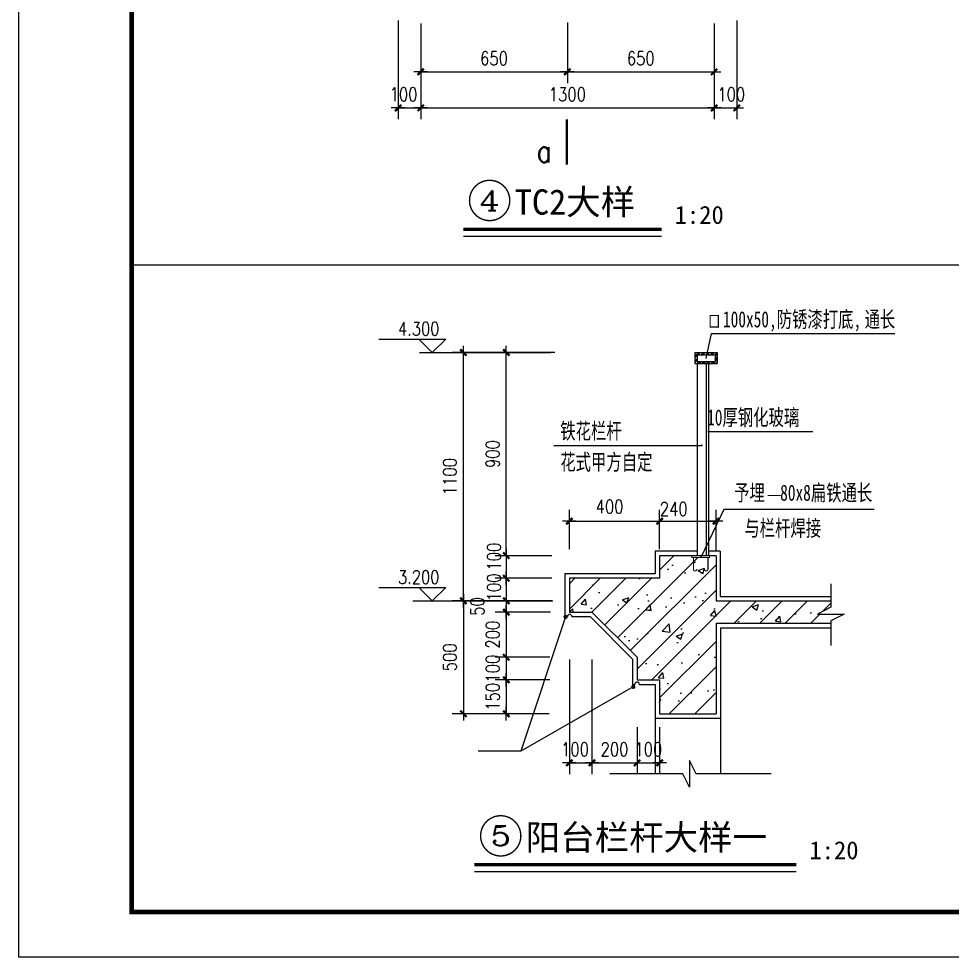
# Model space of a CAD drawing. Extents: x 12400 to 217743, y 90685 to 209848.
# Drawn here: x 98207 to 102343, y 179641 to 183797 of the extents above; entities that cross this region are included whole.
import ezdxf
from ezdxf.enums import TextEntityAlignment as Align

# ---------------------------------------------------------------- set-up
doc = ezdxf.new("R2010")
doc.units = 0
doc.header["$LTSCALE"] = 200
doc.layers.get('0').update_dxf_attribs({"linetype": 'CONTINUOUS'})
doc.layers.get('DEFPOINTS').update_dxf_attribs({"linetype": 'CONTINUOUS'})
for name, color, linetype in [('2', 2, 'CONTINUOUS'), ('4', 4, 'CONTINUOUS'), ('8', 8, 'CONTINUOUS'), ('DIM', 3, 'CONTINUOUS'), ('HATCH', 8, 'CONTINUOUS'), ('LM-2', 5, 'CONTINUOUS'), ('PUB_DIM', 3, 'CONTINUOUS'), ('PUB_TITLE', 143, 'CONTINUOUS'), ('TEXT', 7, 'CONTINUOUS'), ('WALL', 4, 'CONTINUOUS'), ('柱添', 7, 'CONTINUOUS')]:
    doc.layers.add(name, color=color, linetype=linetype)
doc.styles.add('2', font='SIMHEI.TTF')
doc.styles.add('COMP', font='complex', dxfattribs={"bigfont": 'hztxt'})
doc.styles.add('DIM_FONT', font='SIMPLEX', dxfattribs={"width": 0.8})
doc.styles.add('房间名称', font='SimSun.ttf', dxfattribs={"width": 0.7, "height": 360})
doc.dimstyles.new('DIMN150', dxfattribs={"dimscale": 1.5, "dimtxt": 300, "dimasz": 1, "dimexe": 250, "dimexo": 0, "dimgap": 150, "dimtad": 1, "dimdec": 0, "dimzin": 0, "dimdsep": 46, "dimtxsty": 'DIM_FONT', "dimblk": '_DIMX', "dimblk1": '_DIMX', "dimblk2": '_DIMX', "dimsah": 1, "dimcen": 0, "dimclrt": 7, "dimadec": 0, "dimazin": 0, "dimtfac": 1, "dimtdec": 0, "dimtix": 1, "dimtmove": 2, "dimatfit": 3, "dimldrblk": '_DIMX', "dimfxl": 0, "dimtolj": 1, "dimtzin": 0, "dimarcsym": 0})
doc.dimstyles.new('DIMN20', dxfattribs={"dimscale": 0.2, "dimtxt": 300, "dimasz": 1, "dimexe": 250, "dimexo": 300, "dimgap": 150, "dimtad": 1, "dimdec": 0, "dimzin": 0, "dimdsep": 46, "dimtxsty": 'DIM_FONT', "dimblk": '_DIMX', "dimblk1": '_DIMX', "dimblk2": '_DIMX', "dimcen": 2.5, "dimclrt": 7, "dimadec": 0, "dimazin": 0, "dimtfac": 1, "dimtdec": 0, "dimtix": 1, "dimtmove": 2, "dimatfit": 3, "dimldrblk": '_DIMX', "dimfxl": 0, "dimtolj": 1, "dimtzin": 0, "dimarcsym": 0})

# ---------------------------------------------------------------- blocks, each defined once
blk = doc.blocks.new('_DIMX')
blk.add_line((-150, 0), (150, 0))
at = {"const_width": 50}
blk.add_lwpolyline([(-70, -70), (70, 70)], dxfattribs=at)
blk = doc.blocks.new('*D2048')
at = {"layer": 'DEFPOINTS', "color": 0}
for p in [(101046.7, 181572.2), (100646.6, 181388.3), (101046.7, 181388.3)]:
    blk.add_point(p, dxfattribs=at)
at = {"layer": 'PUB_DIM', "color": 0, "lineweight": -2}
for p, q in [((100646.6, 181448.3), (100646.6, 181622.2)), ((101046.7, 181448.3), (101046.7, 181622.2)), ((100646.8, 181572.2), (101046.5, 181572.2))]:
    blk.add_line(p, q, dxfattribs=at)
at = {"layer": 'PUB_DIM', "color": 0, "lineweight": -2, "xscale": 0.2, "yscale": 0.2, "zscale": 0.2, "rotation": 180}
blk.add_blockref('_DIMX', (100646.6, 181572.2), dxfattribs=at)
at = {"layer": 'PUB_DIM', "color": 0, "lineweight": -2, "xscale": 0.2, "yscale": 0.2, "zscale": 0.2}
blk.add_blockref('_DIMX', (101046.7, 181572.2), dxfattribs=at)
at = {"layer": 'PUB_DIM', "color": 7, "insert": (100824.7, 181636.8), "char_height": 60, "attachment_point": 5, "style": 'DIM_FONT'}
blk.add_mtext('\\A1;400', dxfattribs=at)
blk = doc.blocks.new('*D2049')
at = {"layer": 'DEFPOINTS', "color": 0}
for p in [(100177.1, 182319.2), (100478.7, 182319.2), (100478.7, 181219.2)]:
    blk.add_point(p, dxfattribs=at)
at = {"layer": 'PUB_DIM', "color": 0, "lineweight": -2}
for p, q in [((100478.7, 182319.2), (100127.1, 182319.2)), ((100177.1, 181219.4), (100177.1, 182319)), ((100478.7, 181219.2), (100127.1, 181219.2))]:
    blk.add_line(p, q, dxfattribs=at)
at = {"layer": 'PUB_DIM', "color": 0, "lineweight": -2, "xscale": 0.2, "yscale": 0.2, "zscale": 0.2}
for p, rotation in [((100177.1, 182319.2), 90), ((100177.1, 181219.2), 270)]:
    blk.add_blockref('_DIMX', p, dxfattribs=dict(at, rotation=rotation))
at = {"layer": 'PUB_DIM', "color": 7, "insert": (100117.1, 181769.2), "char_height": 60, "attachment_point": 5, "rotation": 90, "style": 'DIM_FONT'}
blk.add_mtext('\\A1;1100', dxfattribs=at)
blk = doc.blocks.new('*D2050')
at = {"layer": 'DEFPOINTS', "color": 0}
for p in [(100569.1, 181319.2), (100367.2, 181219.2), (100569.1, 181219.2)]:
    blk.add_point(p, dxfattribs=at)
at = {"layer": 'PUB_DIM', "color": 0, "lineweight": -2}
for p, q in [((100569.1, 181319.2), (100317.2, 181319.2)), ((100367.2, 181319), (100367.2, 181219.4)), ((100569.1, 181219.2), (100317.2, 181219.2))]:
    blk.add_line(p, q, dxfattribs=at)
at = {"layer": 'PUB_DIM', "color": 0, "lineweight": -2, "xscale": 0.2, "yscale": 0.2, "zscale": 0.2}
for p, rotation in [((100367.2, 181319.2), 90), ((100367.2, 181219.2), 270)]:
    blk.add_blockref('_DIMX', p, dxfattribs=dict(at, rotation=rotation))
at = {"layer": 'PUB_DIM', "color": 7, "insert": (100313.2, 181278.6), "char_height": 60, "attachment_point": 5, "rotation": 90, "style": 'DIM_FONT'}
blk.add_mtext('\\A1;100', dxfattribs=at)
blk = doc.blocks.new('*D2051')
at = {"layer": 'DEFPOINTS', "color": 0}
for p in [(100569.1, 181419.2), (100367.2, 181319.2), (100569.1, 181319.2)]:
    blk.add_point(p, dxfattribs=at)
at = {"layer": 'PUB_DIM', "color": 0, "lineweight": -2}
for p, q in [((100569.1, 181419.2), (100317.2, 181419.2)), ((100367.2, 181419.4), (100367.2, 181419.6)), ((100367.2, 181419.2), (100367.2, 181319.2)), ((100569.1, 181319.2), (100317.2, 181319.2)), ((100367.2, 181319), (100367.2, 181318.8))]:
    blk.add_line(p, q, dxfattribs=at)
at = {"layer": 'PUB_DIM', "color": 0, "lineweight": -2, "xscale": 0.2, "yscale": 0.2, "zscale": 0.2}
for p, rotation in [((100367.2, 181419.2), 270), ((100367.2, 181319.2), 90)]:
    blk.add_blockref('_DIMX', p, dxfattribs=dict(at, rotation=rotation))
at = {"layer": 'PUB_DIM', "color": 7, "insert": (100313.2, 181415.1), "char_height": 60, "attachment_point": 5, "rotation": 90, "style": 'DIM_FONT'}
blk.add_mtext('\\A1;100', dxfattribs=at)
blk = doc.blocks.new('*D2052')
at = {"layer": 'DEFPOINTS', "color": 0}
for p in [(101296.3, 181572.2), (101046.7, 181388.3), (101296.3, 181377.7)]:
    blk.add_point(p, dxfattribs=at)
at = {"layer": 'PUB_DIM', "color": 0, "lineweight": -2}
for p, q in [((101046.7, 181448.3), (101046.7, 181622.2)), ((101296.3, 181437.7), (101296.3, 181622.2)), ((101046.5, 181572.2), (101046.3, 181572.2)), ((101046.7, 181572.2), (101296.3, 181572.2)), ((101296.5, 181572.2), (101296.7, 181572.2))]:
    blk.add_line(p, q, dxfattribs=at)
at = {"layer": 'PUB_DIM', "color": 0, "lineweight": -2, "xscale": 0.2, "yscale": 0.2, "zscale": 0.2}
blk.add_blockref('_DIMX', (101046.7, 181572.2), dxfattribs=at)
at = {"layer": 'PUB_DIM', "color": 0, "lineweight": -2, "xscale": 0.2, "yscale": 0.2, "zscale": 0.2, "rotation": 180}
blk.add_blockref('_DIMX', (101296.3, 181572.2), dxfattribs=at)
at = {"layer": 'PUB_DIM', "color": 7, "insert": (101109, 181626.2), "char_height": 60, "attachment_point": 5, "style": 'DIM_FONT'}
blk.add_mtext('\\A1;240', dxfattribs=at)
blk = doc.blocks.new('*D2053')
at = {"layer": 'DEFPOINTS', "color": 0}
for p in [(100569.1, 181219.2), (100367.2, 181169.2), (100563.7, 181169.2)]:
    blk.add_point(p, dxfattribs=at)
at = {"layer": 'PUB_DIM', "color": 0, "lineweight": -2}
for p, q in [((100569.1, 181219.2), (100317.2, 181219.2)), ((100367.2, 181219.4), (100367.2, 181219.6)), ((100367.2, 181219.2), (100367.2, 181169.2)), ((100563.7, 181169.2), (100317.2, 181169.2)), ((100367.2, 181169), (100367.2, 181168.8))]:
    blk.add_line(p, q, dxfattribs=at)
at = {"layer": 'PUB_DIM', "color": 0, "lineweight": -2, "xscale": 0.2, "yscale": 0.2, "zscale": 0.2}
for p, rotation in [((100367.2, 181219.2), 270), ((100367.2, 181169.2), 90)]:
    blk.add_blockref('_DIMX', p, dxfattribs=dict(at, rotation=rotation))
at = {"layer": 'PUB_DIM', "color": 7, "insert": (100238.8, 181194.2), "char_height": 60, "attachment_point": 5, "rotation": 90, "style": 'DIM_FONT'}
blk.add_mtext('\\A1;50', dxfattribs=at)
blk = doc.blocks.new('*D2054')
at = {"layer": 'DEFPOINTS', "color": 0}
for p in [(100563.7, 181169.2), (100367.2, 180969.2), (100560.1, 180969.2)]:
    blk.add_point(p, dxfattribs=at)
at = {"layer": 'PUB_DIM', "color": 0, "lineweight": -2}
for p, q in [((100563.7, 181169.2), (100317.2, 181169.2)), ((100367.2, 181169), (100367.2, 180969.4)), ((100560.1, 180969.2), (100317.2, 180969.2))]:
    blk.add_line(p, q, dxfattribs=at)
at = {"layer": 'PUB_DIM', "color": 0, "lineweight": -2, "xscale": 0.2, "yscale": 0.2, "zscale": 0.2}
for p, rotation in [((100367.2, 181169.2), 90), ((100367.2, 180969.2), 270)]:
    blk.add_blockref('_DIMX', p, dxfattribs=dict(at, rotation=rotation))
at = {"layer": 'PUB_DIM', "color": 7, "insert": (100307.2, 181069.2), "char_height": 60, "attachment_point": 5, "rotation": 90, "style": 'DIM_FONT'}
blk.add_mtext('\\A1;200', dxfattribs=at)
blk = doc.blocks.new('*D2055')
at = {"layer": 'DEFPOINTS', "color": 0}
for p in [(100560.1, 180969.2), (100367.2, 180869.2), (100560.1, 180869.2)]:
    blk.add_point(p, dxfattribs=at)
at = {"layer": 'PUB_DIM', "color": 0, "lineweight": -2}
for p, q in [((100560.1, 180969.2), (100317.2, 180969.2)), ((100367.2, 180969.4), (100367.2, 180969.6)), ((100367.2, 180969.2), (100367.2, 180869.2)), ((100560.1, 180869.2), (100317.2, 180869.2)), ((100367.2, 180869), (100367.2, 180868.8))]:
    blk.add_line(p, q, dxfattribs=at)
at = {"layer": 'PUB_DIM', "color": 0, "lineweight": -2, "xscale": 0.2, "yscale": 0.2, "zscale": 0.2}
for p, rotation in [((100367.2, 180969.2), 270), ((100367.2, 180869.2), 90)]:
    blk.add_blockref('_DIMX', p, dxfattribs=dict(at, rotation=rotation))
at = {"layer": 'PUB_DIM', "color": 7, "insert": (100307.2, 180919.2), "char_height": 60, "attachment_point": 5, "rotation": 90, "style": 'DIM_FONT'}
blk.add_mtext('\\A1;100', dxfattribs=at)
blk = doc.blocks.new('*D2056')
at = {"layer": 'DEFPOINTS', "color": 0}
for p in [(100560.1, 180869.2), (100367.2, 180719.2), (100557, 180719.2)]:
    blk.add_point(p, dxfattribs=at)
at = {"layer": 'PUB_DIM', "color": 0, "lineweight": -2}
for p, q in [((100560.1, 180869.2), (100317.2, 180869.2)), ((100367.2, 180869.4), (100367.2, 180869.6)), ((100367.2, 180869.2), (100367.2, 180719.2)), ((100557, 180719.2), (100317.2, 180719.2)), ((100367.2, 180719), (100367.2, 180718.8))]:
    blk.add_line(p, q, dxfattribs=at)
at = {"layer": 'PUB_DIM', "color": 0, "lineweight": -2, "xscale": 0.2, "yscale": 0.2, "zscale": 0.2}
for p, rotation in [((100367.2, 180869.2), 270), ((100367.2, 180719.2), 90)]:
    blk.add_blockref('_DIMX', p, dxfattribs=dict(at, rotation=rotation))
at = {"layer": 'PUB_DIM', "color": 7, "insert": (100307.2, 180794.2), "char_height": 60, "attachment_point": 5, "rotation": 90, "style": 'DIM_FONT'}
blk.add_mtext('\\A1;150', dxfattribs=at)
blk = doc.blocks.new('*D2057')
at = {"layer": 'DEFPOINTS', "color": 0}
for p in [(100478.7, 181219.2), (100177.1, 180719.2), (100557, 180719.2)]:
    blk.add_point(p, dxfattribs=at)
at = {"layer": 'PUB_DIM', "color": 0, "lineweight": -2}
for p, q in [((100478.7, 181219.2), (100127.1, 181219.2)), ((100177.1, 181219), (100177.1, 180719.4)), ((100557, 180719.2), (100127.1, 180719.2))]:
    blk.add_line(p, q, dxfattribs=at)
at = {"layer": 'PUB_DIM', "color": 0, "lineweight": -2, "xscale": 0.2, "yscale": 0.2, "zscale": 0.2}
for p, rotation in [((100177.1, 181219.2), 90), ((100177.1, 180719.2), 270)]:
    blk.add_blockref('_DIMX', p, dxfattribs=dict(at, rotation=rotation))
at = {"layer": 'PUB_DIM', "color": 7, "insert": (100117.1, 180969.2), "char_height": 60, "attachment_point": 5, "rotation": 90, "style": 'DIM_FONT'}
blk.add_mtext('\\A1;500', dxfattribs=at)
blk = doc.blocks.new('*D2058')
at = {"layer": 'DEFPOINTS', "color": 0}
for p in [(100367.2, 182319.2), (100582.5, 182319.2), (100569.1, 181419.2)]:
    blk.add_point(p, dxfattribs=at)
at = {"layer": 'PUB_DIM', "color": 0, "lineweight": -2}
for p, q in [((100582.5, 182319.2), (100317.2, 182319.2)), ((100367.2, 181419.4), (100367.2, 182319)), ((100569.1, 181419.2), (100317.2, 181419.2))]:
    blk.add_line(p, q, dxfattribs=at)
at = {"layer": 'PUB_DIM', "color": 0, "lineweight": -2, "xscale": 0.2, "yscale": 0.2, "zscale": 0.2}
for p, rotation in [((100367.2, 182319.2), 90), ((100367.2, 181419.2), 270)]:
    blk.add_blockref('_DIMX', p, dxfattribs=dict(at, rotation=rotation))
at = {"layer": 'PUB_DIM', "color": 7, "insert": (100307.2, 181869.2), "char_height": 60, "attachment_point": 5, "rotation": 90, "style": 'DIM_FONT'}
blk.add_mtext('\\A1;900', dxfattribs=at)
blk = doc.blocks.new('*D2059')
at = {"layer": 'DEFPOINTS', "color": 0}
for p in [(100646.6, 181019.2), (100746.7, 181019.2), (100746.7, 180501.6)]:
    blk.add_point(p, dxfattribs=at)
at = {"layer": 'PUB_DIM', "color": 0, "lineweight": -2}
for p, q in [((100646.6, 180959.2), (100646.6, 180451.6)), ((100746.7, 180959.2), (100746.7, 180451.6)), ((100646.8, 180501.6), (100746.5, 180501.6))]:
    blk.add_line(p, q, dxfattribs=at)
at = {"layer": 'PUB_DIM', "color": 0, "lineweight": -2, "xscale": 0.2, "yscale": 0.2, "zscale": 0.2, "rotation": 180}
blk.add_blockref('_DIMX', (100646.6, 180501.6), dxfattribs=at)
at = {"layer": 'PUB_DIM', "color": 0, "lineweight": -2, "xscale": 0.2, "yscale": 0.2, "zscale": 0.2}
blk.add_blockref('_DIMX', (100746.7, 180501.6), dxfattribs=at)
at = {"layer": 'PUB_DIM', "color": 7, "insert": (100671.8, 180561.6), "char_height": 60, "attachment_point": 5, "style": 'DIM_FONT'}
blk.add_mtext('\\A1;100', dxfattribs=at)
blk = doc.blocks.new('*D2060')
at = {"layer": 'DEFPOINTS', "color": 0}
for p in [(100746.7, 181019.2), (100946.7, 180719.2), (100946.7, 180501.6)]:
    blk.add_point(p, dxfattribs=at)
at = {"layer": 'PUB_DIM', "color": 0, "lineweight": -2}
for p, q in [((100746.7, 180959.2), (100746.7, 180451.6)), ((100946.7, 180659.2), (100946.7, 180451.6)), ((100746.9, 180501.6), (100946.5, 180501.6))]:
    blk.add_line(p, q, dxfattribs=at)
at = {"layer": 'PUB_DIM', "color": 0, "lineweight": -2, "xscale": 0.2, "yscale": 0.2, "zscale": 0.2, "rotation": 180}
blk.add_blockref('_DIMX', (100746.7, 180501.6), dxfattribs=at)
at = {"layer": 'PUB_DIM', "color": 0, "lineweight": -2, "xscale": 0.2, "yscale": 0.2, "zscale": 0.2}
blk.add_blockref('_DIMX', (100946.7, 180501.6), dxfattribs=at)
at = {"layer": 'PUB_DIM', "color": 7, "insert": (100846.7, 180561.6), "char_height": 60, "attachment_point": 5, "style": 'DIM_FONT'}
blk.add_mtext('\\A1;200', dxfattribs=at)
blk = doc.blocks.new('*D2061')
at = {"layer": 'DEFPOINTS', "color": 0}
for p in [(100946.7, 180719.2), (101046.7, 180719.2), (101046.7, 180501.6)]:
    blk.add_point(p, dxfattribs=at)
at = {"layer": 'PUB_DIM', "color": 0, "lineweight": -2}
for p, q in [((100946.7, 180659.2), (100946.7, 180451.6)), ((101046.7, 180659.2), (101046.7, 180451.6)), ((100946.5, 180501.6), (100946.3, 180501.6)), ((100946.7, 180501.6), (101046.7, 180501.6)), ((101046.9, 180501.6), (101047.1, 180501.6))]:
    blk.add_line(p, q, dxfattribs=at)
at = {"layer": 'PUB_DIM', "color": 0, "lineweight": -2, "xscale": 0.2, "yscale": 0.2, "zscale": 0.2}
blk.add_blockref('_DIMX', (100946.7, 180501.6), dxfattribs=at)
at = {"layer": 'PUB_DIM', "color": 0, "lineweight": -2, "xscale": 0.2, "yscale": 0.2, "zscale": 0.2, "rotation": 180}
blk.add_blockref('_DIMX', (101046.7, 180501.6), dxfattribs=at)
at = {"layer": 'PUB_DIM', "color": 7, "insert": (100996.7, 180561.6), "char_height": 60, "attachment_point": 5, "style": 'DIM_FONT'}
blk.add_mtext('\\A1;100', dxfattribs=at)
blk = doc.blocks.new('*D2121')
at = {"layer": 'DEFPOINTS', "color": 0}
for p in [(99887.9, 183789.3), (99987.9, 183776.7), (99987.9, 183402)]:
    blk.add_point(p, dxfattribs=at)
at = {"layer": 'PUB_DIM', "color": 0, "lineweight": -2}
for p, q in [((99887.9, 183789.3), (99887.9, 183352)), ((99987.9, 183776.7), (99987.9, 183352)), ((99888.1, 183402), (99987.7, 183402))]:
    blk.add_line(p, q, dxfattribs=at)
at = {"layer": 'PUB_DIM', "color": 0, "lineweight": -2, "xscale": 0.2, "yscale": 0.2, "zscale": 0.2, "rotation": 180}
blk.add_blockref('_DIMX', (99887.9, 183402), dxfattribs=at)
at = {"layer": 'PUB_DIM', "color": 0, "lineweight": -2, "xscale": 0.2, "yscale": 0.2, "zscale": 0.2}
blk.add_blockref('_DIMX', (99987.9, 183402), dxfattribs=at)
at = {"layer": 'PUB_DIM', "color": 7, "insert": (99912, 183462), "char_height": 60, "attachment_point": 5, "style": 'DIM_FONT'}
blk.add_mtext('\\A1;100', dxfattribs=at)
blk = doc.blocks.new('*D2122')
at = {"layer": 'DEFPOINTS', "color": 0}
for p in [(99987.9, 183776.7), (100637.9, 183781.2), (100637.9, 183562)]:
    blk.add_point(p, dxfattribs=at)
at = {"layer": 'PUB_DIM', "color": 0, "lineweight": -2}
for p, q in [((99987.9, 183776.7), (99987.9, 183512)), ((100637.9, 183781.2), (100637.9, 183512)), ((99988.1, 183562), (100637.7, 183562))]:
    blk.add_line(p, q, dxfattribs=at)
at = {"layer": 'PUB_DIM', "color": 0, "lineweight": -2, "xscale": 0.2, "yscale": 0.2, "zscale": 0.2, "rotation": 180}
blk.add_blockref('_DIMX', (99987.9, 183562), dxfattribs=at)
at = {"layer": 'PUB_DIM', "color": 0, "lineweight": -2, "xscale": 0.2, "yscale": 0.2, "zscale": 0.2}
blk.add_blockref('_DIMX', (100637.9, 183562), dxfattribs=at)
at = {"layer": 'PUB_DIM', "color": 7, "insert": (100312.9, 183622), "char_height": 60, "attachment_point": 5, "style": 'DIM_FONT'}
blk.add_mtext('\\A1;650', dxfattribs=at)
blk = doc.blocks.new('*D2123')
at = {"layer": 'DEFPOINTS', "color": 0}
for p in [(100637.9, 183781.2), (101287.9, 183776.7), (101287.9, 183562)]:
    blk.add_point(p, dxfattribs=at)
at = {"layer": 'PUB_DIM', "color": 0, "lineweight": -2}
for p, q in [((100637.9, 183781.2), (100637.9, 183512)), ((101287.9, 183776.7), (101287.9, 183512)), ((100638.1, 183562), (101287.7, 183562))]:
    blk.add_line(p, q, dxfattribs=at)
at = {"layer": 'PUB_DIM', "color": 0, "lineweight": -2, "xscale": 0.2, "yscale": 0.2, "zscale": 0.2, "rotation": 180}
blk.add_blockref('_DIMX', (100637.9, 183562), dxfattribs=at)
at = {"layer": 'PUB_DIM', "color": 0, "lineweight": -2, "xscale": 0.2, "yscale": 0.2, "zscale": 0.2}
blk.add_blockref('_DIMX', (101287.9, 183562), dxfattribs=at)
at = {"layer": 'PUB_DIM', "color": 7, "insert": (100962.9, 183622), "char_height": 60, "attachment_point": 5, "style": 'DIM_FONT'}
blk.add_mtext('\\A1;650', dxfattribs=at)
blk = doc.blocks.new('*D2124')
at = {"layer": 'DEFPOINTS', "color": 0}
for p in [(101287.9, 183776.7), (101387.9, 183789.3), (101387.9, 183402)]:
    blk.add_point(p, dxfattribs=at)
at = {"layer": 'PUB_DIM', "color": 0, "lineweight": -2}
for p, q in [((101287.9, 183776.7), (101287.9, 183352)), ((101387.9, 183789.3), (101387.9, 183352)), ((101288.1, 183402), (101387.7, 183402))]:
    blk.add_line(p, q, dxfattribs=at)
at = {"layer": 'PUB_DIM', "color": 0, "lineweight": -2, "xscale": 0.2, "yscale": 0.2, "zscale": 0.2, "rotation": 180}
blk.add_blockref('_DIMX', (101287.9, 183402), dxfattribs=at)
at = {"layer": 'PUB_DIM', "color": 0, "lineweight": -2, "xscale": 0.2, "yscale": 0.2, "zscale": 0.2}
blk.add_blockref('_DIMX', (101387.9, 183402), dxfattribs=at)
at = {"layer": 'PUB_DIM', "color": 7, "insert": (101363.8, 183462), "char_height": 60, "attachment_point": 5, "style": 'DIM_FONT'}
blk.add_mtext('\\A1;100', dxfattribs=at)
blk = doc.blocks.new('*D2125')
at = {"layer": 'DEFPOINTS', "color": 0}
for p in [(99987.9, 183776.7), (101287.9, 183776.7), (101287.9, 183402)]:
    blk.add_point(p, dxfattribs=at)
at = {"layer": 'PUB_DIM', "color": 0, "lineweight": -2}
for p, q in [((99987.9, 183776.7), (99987.9, 183352)), ((101287.9, 183776.7), (101287.9, 183352)), ((99988.1, 183402), (101287.7, 183402))]:
    blk.add_line(p, q, dxfattribs=at)
at = {"layer": 'PUB_DIM', "color": 0, "lineweight": -2, "xscale": 0.2, "yscale": 0.2, "zscale": 0.2, "rotation": 180}
blk.add_blockref('_DIMX', (99987.9, 183402), dxfattribs=at)
at = {"layer": 'PUB_DIM', "color": 0, "lineweight": -2, "xscale": 0.2, "yscale": 0.2, "zscale": 0.2}
blk.add_blockref('_DIMX', (101287.9, 183402), dxfattribs=at)
at = {"layer": 'PUB_DIM', "color": 7, "insert": (100637.9, 183462), "char_height": 60, "attachment_point": 5, "style": 'DIM_FONT'}
blk.add_mtext('\\A1;1300', dxfattribs=at)
blk = doc.blocks.new('_INDEX1')
at = {"const_width": 0.035}
blk.add_lwpolyline([(-0.5, 0, 1), (0.5, 0, 1)], format="xyb", close=True, dxfattribs=at)
at = {"style": 'COMP', "width": 2.333333}
blk.add_attdef('1', text='', height=0.5, dxfattribs=at).set_placement((-0.25, -0.25), (0.25, -0.25), align=Align.FIT)

msp = doc.modelspace()

# ---------------------------------------------------------------- hatches: boundary and pattern name
at = {"layer": 'HATCH'}
h = msp.add_hatch(dxfattribs=at)
h.set_pattern_fill('ANSI32', color=256, scale=39.622642, style=0)
h.set_pattern_definition([(45, (-393086.743, 282430.93), (-10.50653944, 10.50653944), []), (45, (-393079.739, 282430.93), (-10.50653944, 10.50653944), [])])
h.paths.add_polyline_path([(101292.106, 182309.354), (101292.106, 182279.637), (101212.861, 182279.637), (101212.861, 182309.354), (101256.294, 182309.354), (101258.404, 182319.26), (101202.955, 182319.26), (101202.955, 182269.732), (101302.011, 182269.732), (101302.011, 182319.26), (101258.404, 182319.26), (101256.294, 182309.354)])
h = msp.add_hatch(dxfattribs=at)
h.set_pattern_fill('AN31C', color=256, scale=400, style=0)
h.set_pattern_definition([(45, (-81256.95, 169889.15), (-56.568542, 56.568542), []), (50, (-81256.95, 169889.15), (286.90407, -25.10085), [30, -330]), (355, (-81256.95, 169889.15), (-55.50053, 300.87685), [24, -264]), (100.4514, (-81233.04, 169887.06), (231.40375, 275.7758), [25.49608, -280.45684]), (46.1842, (-81256.95, 169969.15), (426.8964, -66.2076), [45, -495]), (96.6356, (-81221.37, 169963.63), (373.8651, 389.64715), [38.2441, -420.6852]), (351.1842, (-81256.95, 169969.15), (373.8648, 389.6474), [36, -396]), (21, (-81216.95, 169949.15), (238.76282, -161.04756), [30, -330]), (326, (-81216.95, 169949.15), (97.32613, 290.06), [24, -264]), (71.4514, (-81197.05, 169935.73), (336.08905, 129.0122), [25.49608, -280.45684]), (37.5, (-81256.95, 169889.15), (4.86394, 133.15754), [0, -260.8, 0, -268, 0, -265]), (7.5, (-81256.95, 169889.15), (105.22781, 157.76468), [0, -152.8, 0, -254.8, 0, -101]), (327.5, (-81346.15, 169889.15), (213.528974, -9.02195), [0, -100, 0, -312, 0, -414]), (317.5, (-81386.15, 169889.15), (233.27447, 40.042), [0, -130, 0, -207.2, 0, -294])])
h.paths.add_polyline_path([(101296.329, 181120.103), (101804.895, 181120.103), (101804.895, 181131.158), (101864.329, 181160.875), (101745.461, 181160.875), (101804.895, 181190.592), (101804.895, 181219.159), (101296.329, 181219.159), (101296.329, 181419.159), (101268.097, 181419.159), (101268.097, 181411.235), (101188.852, 181411.235), (101188.852, 181419.159), (101046.687, 181419.159), (101046.687, 181319.159), (100646.593, 181319.159), (100646.593, 181169.159), (100746.687, 181169.159), (100946.687, 180969.159), (100946.687, 180869.159), (101046.687, 180869.159), (101046.687, 180719.159), (101296.329, 180719.159)])

# ---------------------------------------------------------------- linework, layer by layer
for p, q in [((98707.327, 182707.103), (106628.743, 182707.103)), ((101212.861, 182269.732), (101212.861, 181419.26)), ((101252.483, 182269.732), (101252.483, 181419.26)), ((101262.389, 182269.732), (101262.389, 181419.26))]:
    msp.add_line(p, q)
msp.add_lwpolyline([(101997.548, 181624.138), (101330.469, 181624.138), (101228.474, 181411.235)])
at = {"layer": '2'}
for p, q in [((101212.861, 181438.971), (101026.876, 181438.971)), ((101315.14, 181438.971), (101262.389, 181438.971)), ((101315.14, 181438.971), (101315.14, 181238.971)), ((101315.14, 181238.971), (101804.895, 181238.971)), ((101316.14, 181100.291), (101804.895, 181100.291)), ((101316.14, 181100.291), (101316.14, 180699.159)), ((101026.876, 180699.159), (101316.14, 180699.159))]:
    msp.add_line(p, q, dxfattribs=at)
at = {"layer": '4', "const_width": 3.962}
msp.add_lwpolyline([(101188.852, 181411.235), (101188.852, 181419.159), (101268.097, 181419.159), (101268.097, 181411.235)], close=True, dxfattribs=at)
at = {"layer": '4', "const_width": 4.953}
for points in [[(101196.233, 181411.235), (101196.233, 181359.572), (101196.233, 181359.572, 1), (101211.954, 181359.572)], [(101260.716, 181411.235), (101260.716, 181359.572), (101260.716, 181359.572, -1), (101244.994, 181359.572)]]:
    msp.add_lwpolyline(points, format="xyb", dxfattribs=at)
at = {"layer": '8'}
for p, q in [((101026.876, 180699.159), (101026.876, 180452.935)), ((101315.931, 180699.159), (101315.931, 180452.935))]:
    msp.add_line(p, q, dxfattribs=at)
at = {"layer": 'DIM', "linetype": 'ByBlock'}
for p, q in [((101252.822, 182293.051), (101276.358, 182403.559)), ((101725.274, 181967.995), (101260.2, 181967.995)), ((101233.338, 181905.924), (100577.839, 181905.924)), ((101804.895, 181294.312), (101804.895, 181190.592)), ((101804.895, 181190.592), (101745.461, 181160.875)), ((101745.461, 181160.875), (101864.329, 181160.875)), ((101864.329, 181160.875), (101804.895, 181131.158)), ((101804.895, 181131.158), (101804.895, 181020.864)), ((101178.583, 180512.369), (101178.583, 180393.501)), ((101208.3, 180452.935), (101178.583, 180512.369)), ((101148.866, 180452.935), (100826.149, 180452.935)), ((101178.583, 180393.501), (101148.866, 180452.935)), ((101540.189, 180452.935), (101208.3, 180452.935))]:
    msp.add_line(p, q, dxfattribs=at)
msp.add_lwpolyline([(101276.358, 182403.559), (102089.202, 182403.559)], dxfattribs=at)
at = {"layer": 'DIM', "linetype": 'ByBlock', "const_width": 3.962}
for points in [[(101260.408, 181967.995, 1), (101264.37, 181967.995, 1)], [(101231.533, 181907.898, 1), (101235.496, 181907.898, 1)]]:
    msp.add_lwpolyline(points, format="xyb", close=True, dxfattribs=at)
at = {"layer": 'LM-2'}
for points in [[(101026.876, 181438.971), (101026.876, 181339.159), (100626.593, 181339.159), (100626.593, 181149.159), (100638.059, 181149.159)], [(100658.059, 181149.159), (100738.403, 181149.159), (100926.687, 180960.875), (100926.687, 180849.159), (100936.604, 180849.159)], [(100956.604, 180849.159), (101026.876, 180849.159), (101026.876, 180699.159)]]:
    msp.add_lwpolyline(points, dxfattribs=at)
for centre in [(100648.059, 181149.159), (100946.604, 180849.159)]:
    msp.add_arc(centre, 10, 0, 180, dxfattribs=at)
at = {"layer": 'PUB_DIM'}
for p, q in [((99802.657, 182378.593), (100098.894, 182378.593)), ((99980.026, 182378.593), (100039.46, 182319.159)), ((100039.46, 182319.159), (100098.894, 182378.593)), ((99982.401, 182319.159), (100564.815, 182319.159)), ((99802.657, 181278.593), (100098.894, 181278.593)), ((99980.026, 181278.593), (100039.46, 181219.159)), ((100039.46, 181219.159), (100098.894, 181278.593)), ((99953.097, 181219.159), (100574.092, 181219.159))]:
    msp.add_line(p, q, dxfattribs=at)
at = {"layer": 'PUB_DIM', "const_width": 10}
msp.add_lwpolyline([(100635.334, 183151.256), (100635.334, 183351.256)], dxfattribs=at)
at = {"layer": 'PUB_TITLE'}
msp.add_lwpolyline([(115027.327, 179640.853), (98207.327, 179640.853), (98207.327, 191520.853), (115027.327, 191520.853)], close=True, dxfattribs=at)
at = {"layer": 'PUB_TITLE', "const_width": 20}
msp.add_lwpolyline([(114827.327, 179840.853), (114827.327, 191320.853), (98707.327, 191320.853), (98707.327, 179840.853)], close=True, dxfattribs=at)
at = {"layer": 'PUB_TITLE', "const_width": 14}
for points in [[(100177.234, 182864.486), (101055.109, 182864.486)], [(100226.273, 180050.448), (101652.124, 180050.448)]]:
    msp.add_lwpolyline(points, dxfattribs=at)
at = {"layer": 'PUB_TITLE'}
for points in [[(100177.234, 182834.486), (101055.109, 182834.486)], [(100226.273, 180020.448), (101652.124, 180020.448)]]:
    msp.add_lwpolyline(points, dxfattribs=at)
at = {"layer": 'TEXT'}
msp.add_line((100431.928, 180553.718), (100242.574, 180553.718), dxfattribs=at)
at = {"layer": 'WALL'}
for p, q in [((101202.955, 182319.26), (101302.011, 182319.26)), ((101202.955, 182319.26), (101202.955, 182269.732)), ((101212.861, 182309.354), (101292.106, 182309.354)), ((101212.861, 182309.354), (101212.861, 182279.637)), ((101292.106, 182309.354), (101292.106, 182279.637)), ((101302.011, 182319.26), (101302.011, 182269.732)), ((101202.955, 182269.732), (101302.011, 182269.732)), ((101212.861, 182279.637), (101292.106, 182279.637)), ((101296.329, 181419.159), (101046.687, 181419.159)), ((101046.687, 181419.159), (101046.687, 181319.159)), ((101296.329, 181419.159), (101296.329, 181219.159)), ((101296.329, 181219.159), (101804.895, 181219.159)), ((101296.329, 181120.103), (101296.329, 180719.159)), ((101296.329, 181120.103), (101804.895, 181120.103)), ((101046.687, 180719.159), (101296.329, 180719.159))]:
    msp.add_line(p, q, dxfattribs=at)
msp.add_lwpolyline([(101046.752, 181319.159), (100646.593, 181319.159), (100646.593, 181169.159), (100746.687, 181169.159), (100946.687, 180969.159), (100946.687, 180869.159), (101046.687, 180869.159), (101046.687, 180719.159)], dxfattribs=at)
at = {"layer": '柱添', "const_width": 5.072}
msp.add_lwpolyline([(101270.806, 182483.039), (101306.295, 182483.039), (101306.295, 182431.849), (101270.806, 182431.849), (101270.806, 182483.039)], close=True, dxfattribs=at)
at = {"layer": '柱添', "const_width": 4.953}
msp.add_lwpolyline([(101525.718, 181685.819), (101582.533, 181685.819)], dxfattribs=at)

# ---------------------------------------------------------------- block references
at = {"layer": 'PUB_TITLE'}
ref = msp.add_blockref('_INDEX1', (100293.451, 182992.459), dxfattribs=dict(at, xscale=178.3018867924528, yscale=178.3018867924528, zscale=416.0377358490566))
ref.add_attrib('1', '4', dxfattribs={"layer": '0', "height": 89.151, "style": 'COMP', "width": 1.3125}).set_placement((100248.875, 182947.884), (100338.026, 182947.884), align=Align.FIT)
ref = msp.add_blockref('_INDEX1', (100342.49, 180178.422), dxfattribs=dict(at, xscale=178.3018867924528, yscale=178.3018867924528, zscale=416.0377358490566))
ref.add_attrib('1', '5', dxfattribs={"layer": '0', "height": 89.151, "style": 'COMP', "width": 1.5}).set_placement((100297.914, 180133.846), (100387.065, 180133.846), align=Align.FIT)

# ---------------------------------------------------------------- texts
at = {"layer": 'PUB_DIM', "style": 'DIM_FONT', "width": 0.8}
for s, height, p in [('a', 100, (100535.334, 183211.256)), ('4.300', 59.434, (99979.229, 182424.386)), ('3.200', 59.434, (99979.229, 181324.386))]:
    msp.add_text(s, height=height, dxfattribs=at).set_placement(p, align=Align.MIDDLE)
at = {"layer": 'PUB_TITLE', "style": '2'}
for s, height, p in [('TC2大样', 112, (100404.342, 182929.687)), ('1:20', 80, (101113.065, 182888.61)), ('阳台栏杆大样一', 112, (100453.381, 180115.649)), ('1:20', 80, (101710.08, 180074.573))]:
    msp.add_text(s, height=height, dxfattribs=at).set_placement(p)
at = {"layer": 'TEXT', "style": '房间名称', "width": 0.7}
for s, height, p in [('100x50,防锈漆打底,', 71.32075, (101327.268, 182430.488)), ('通长', 71.3208, (101954.567, 182430.488)), ('10厚钢化玻璃', 71.3208, (101256.907, 181996.053)), ('铁花栏杆', 71.3208, (100606.269, 181935.955)), ('花式甲方自定', 71.3208, (100606.269, 181798.452)), ('予埋  80x8扁铁通长', 71.32075, (101376.479, 181662.454)), ('与栏杆焊接', 71.3208, (101421.748, 181505.66))]:
    msp.add_text(s, height=height, dxfattribs=at).set_placement(p)

# ---------------------------------------------------------------- dimensions: what is measured, and where the dimension line sits
at = {"layer": 'PUB_DIM'}
for base, p1, p2, picture, middle in [((99987.928, 183402.003), (99887.928, 183789.274), (99987.928, 183776.685), '*D2121', (99912.014, 183462.003)), ((101387.928, 183402.003), (101287.928, 183776.685), (101387.928, 183789.274), '*D2124', (101363.841, 183462.003))]:
    dim = msp.add_linear_dim(base=base, p1=p1, p2=p2, dimstyle='DIMN20', override={"dimexo": 0, "dimblk1": '_DIMX', "dimblk2": '_DIMX', "dimsah": 1}, dxfattribs=at)
    dim.commit()
    dim.dimension.update_dxf_attribs({"geometry": picture, "text_midpoint": middle, "dimtype": 160})
for base, p1, p2, picture, middle in [((100637.928, 183562.003), (99987.928, 183776.685), (100637.928, 183781.215), '*D2122', (100312.928, 183622.003)), ((101287.928, 183402.003), (99987.928, 183776.685), (101287.928, 183776.685), '*D2125', (100637.928, 183462.003)), ((101287.928, 183562.003), (100637.928, 183781.215), (101287.928, 183776.685), '*D2123', (100962.928, 183622.003))]:
    dim = msp.add_linear_dim(base=base, p1=p1, p2=p2, dimstyle='DIMN20', override={"dimexo": 0, "dimblk1": '_DIMX', "dimblk2": '_DIMX', "dimsah": 1}, dxfattribs=at)
    dim.commit()
    dim.dimension.update_dxf_attribs({"geometry": picture, "text_midpoint": middle})
dim = msp.add_aligned_dim(p1=(100478.744, 181219.159), p2=(100478.744, 182319.161), distance=301.658, dimstyle='DIMN20', override={"dimexo": 0, "dimblk1": '_DIMX', "dimblk2": '_DIMX', "dimsah": 1}, dxfattribs=at)
dim.commit()
dim.dimension.update_dxf_attribs({"geometry": '*D2049', "text_midpoint": (100117.086, 181769.16)})
for base, p1, p2, picture, middle in [((100367.153, 182319.161), (100569.104, 181419.159), (100582.515, 182319.161), '*D2058', (100307.153, 181869.16)), ((100177.086, 180719.159), (100478.744, 181219.159), (100556.988, 180719.159), '*D2057', (100117.086, 180969.159)), ((100367.153, 180969.159), (100563.702, 181169.159), (100560.096, 180969.159), '*D2054', (100307.153, 181069.159)), ((100367.153, 180869.159), (100560.096, 180969.159), (100560.096, 180869.159), '*D2055', (100307.153, 180919.159)), ((100367.153, 180719.159), (100560.096, 180869.159), (100556.988, 180719.159), '*D2056', (100307.153, 180794.159))]:
    dim = msp.add_linear_dim(base=base, p1=p1, p2=p2, angle=90, dimstyle='DIMN20', override={"dimexo": 0, "dimblk1": '_DIMX', "dimblk2": '_DIMX', "dimsah": 1}, dxfattribs=at)
    dim.commit()
    dim.dimension.update_dxf_attribs({"geometry": picture, "text_midpoint": middle})
dim = msp.add_linear_dim(base=(101046.689, 181572.237), p1=(100646.632, 181388.33), p2=(101046.689, 181388.33), angle=0, dimstyle='DIMN20', dxfattribs=at)
dim.commit()
dim.dimension.update_dxf_attribs({"geometry": '*D2048', "text_midpoint": (100824.745, 181636.827), "dimtype": 161})
dim = msp.add_linear_dim(base=(101296.329, 181572.237), p1=(101046.689, 181388.33), p2=(101296.329, 181377.661), text='240', dimstyle='DIMN20', dxfattribs=at)
dim.commit()
dim.dimension.update_dxf_attribs({"geometry": '*D2052', "text_midpoint": (101108.956, 181626.237), "dimtype": 160})
for base, p1, p2, angle, picture, middle, dimtype in [((100367.153, 181319.159), (100569.104, 181419.159), (100569.104, 181319.159), 270, '*D2051', (100313.153, 181415.07), 161), ((100367.153, 181219.159), (100569.104, 181319.159), (100569.104, 181219.159), 270, '*D2050', (100313.153, 181278.593), 161), ((100367.153, 181169.159), (100569.104, 181219.159), (100563.702, 181169.159), 90, '*D2053', (100238.802, 181194.159), 160)]:
    dim = msp.add_linear_dim(base=base, p1=p1, p2=p2, angle=angle, dimstyle='DIMN20', override={"dimexo": 0, "dimblk1": '_DIMX', "dimblk2": '_DIMX', "dimsah": 1}, dxfattribs=at)
    dim.commit()
    dim.dimension.update_dxf_attribs({"geometry": picture, "text_midpoint": middle, "dimtype": dimtype})
dim = msp.add_linear_dim(base=(100746.687, 180501.586), p1=(100646.593, 181019.159), p2=(100746.687, 181019.159), dimstyle='DIMN20', dxfattribs=at)
dim.commit()
dim.dimension.update_dxf_attribs({"geometry": '*D2059', "text_midpoint": (100671.754, 180561.586), "dimtype": 160})
for base, p1, p2, picture, middle in [((100946.687, 180501.586), (100746.687, 181019.159), (100946.687, 180719.159), '*D2060', (100846.687, 180561.586)), ((101046.687, 180501.586), (100946.687, 180719.159), (101046.687, 180719.159), '*D2061', (100996.687, 180561.586))]:
    dim = msp.add_linear_dim(base=base, p1=p1, p2=p2, dimstyle='DIMN20', dxfattribs=at)
    dim.commit()
    dim.dimension.update_dxf_attribs({"geometry": picture, "text_midpoint": middle})

# ---------------------------------------------------------------- leaders
at = {"layer": 'TEXT'}
for points in [[(100629.876, 181148.321, 20.59), (100431.928, 180553.718, 20.59)], [(100929.97, 180838.18, 20.59), (100431.928, 180553.718, 20.59)]]:
    msp.add_leader(points, dimstyle='DIMN150', override={"dimasz": 50, "dimldrblk": 'DOTSMALL'}, dxfattribs=at)

doc.saveas('drawing.dxf')
